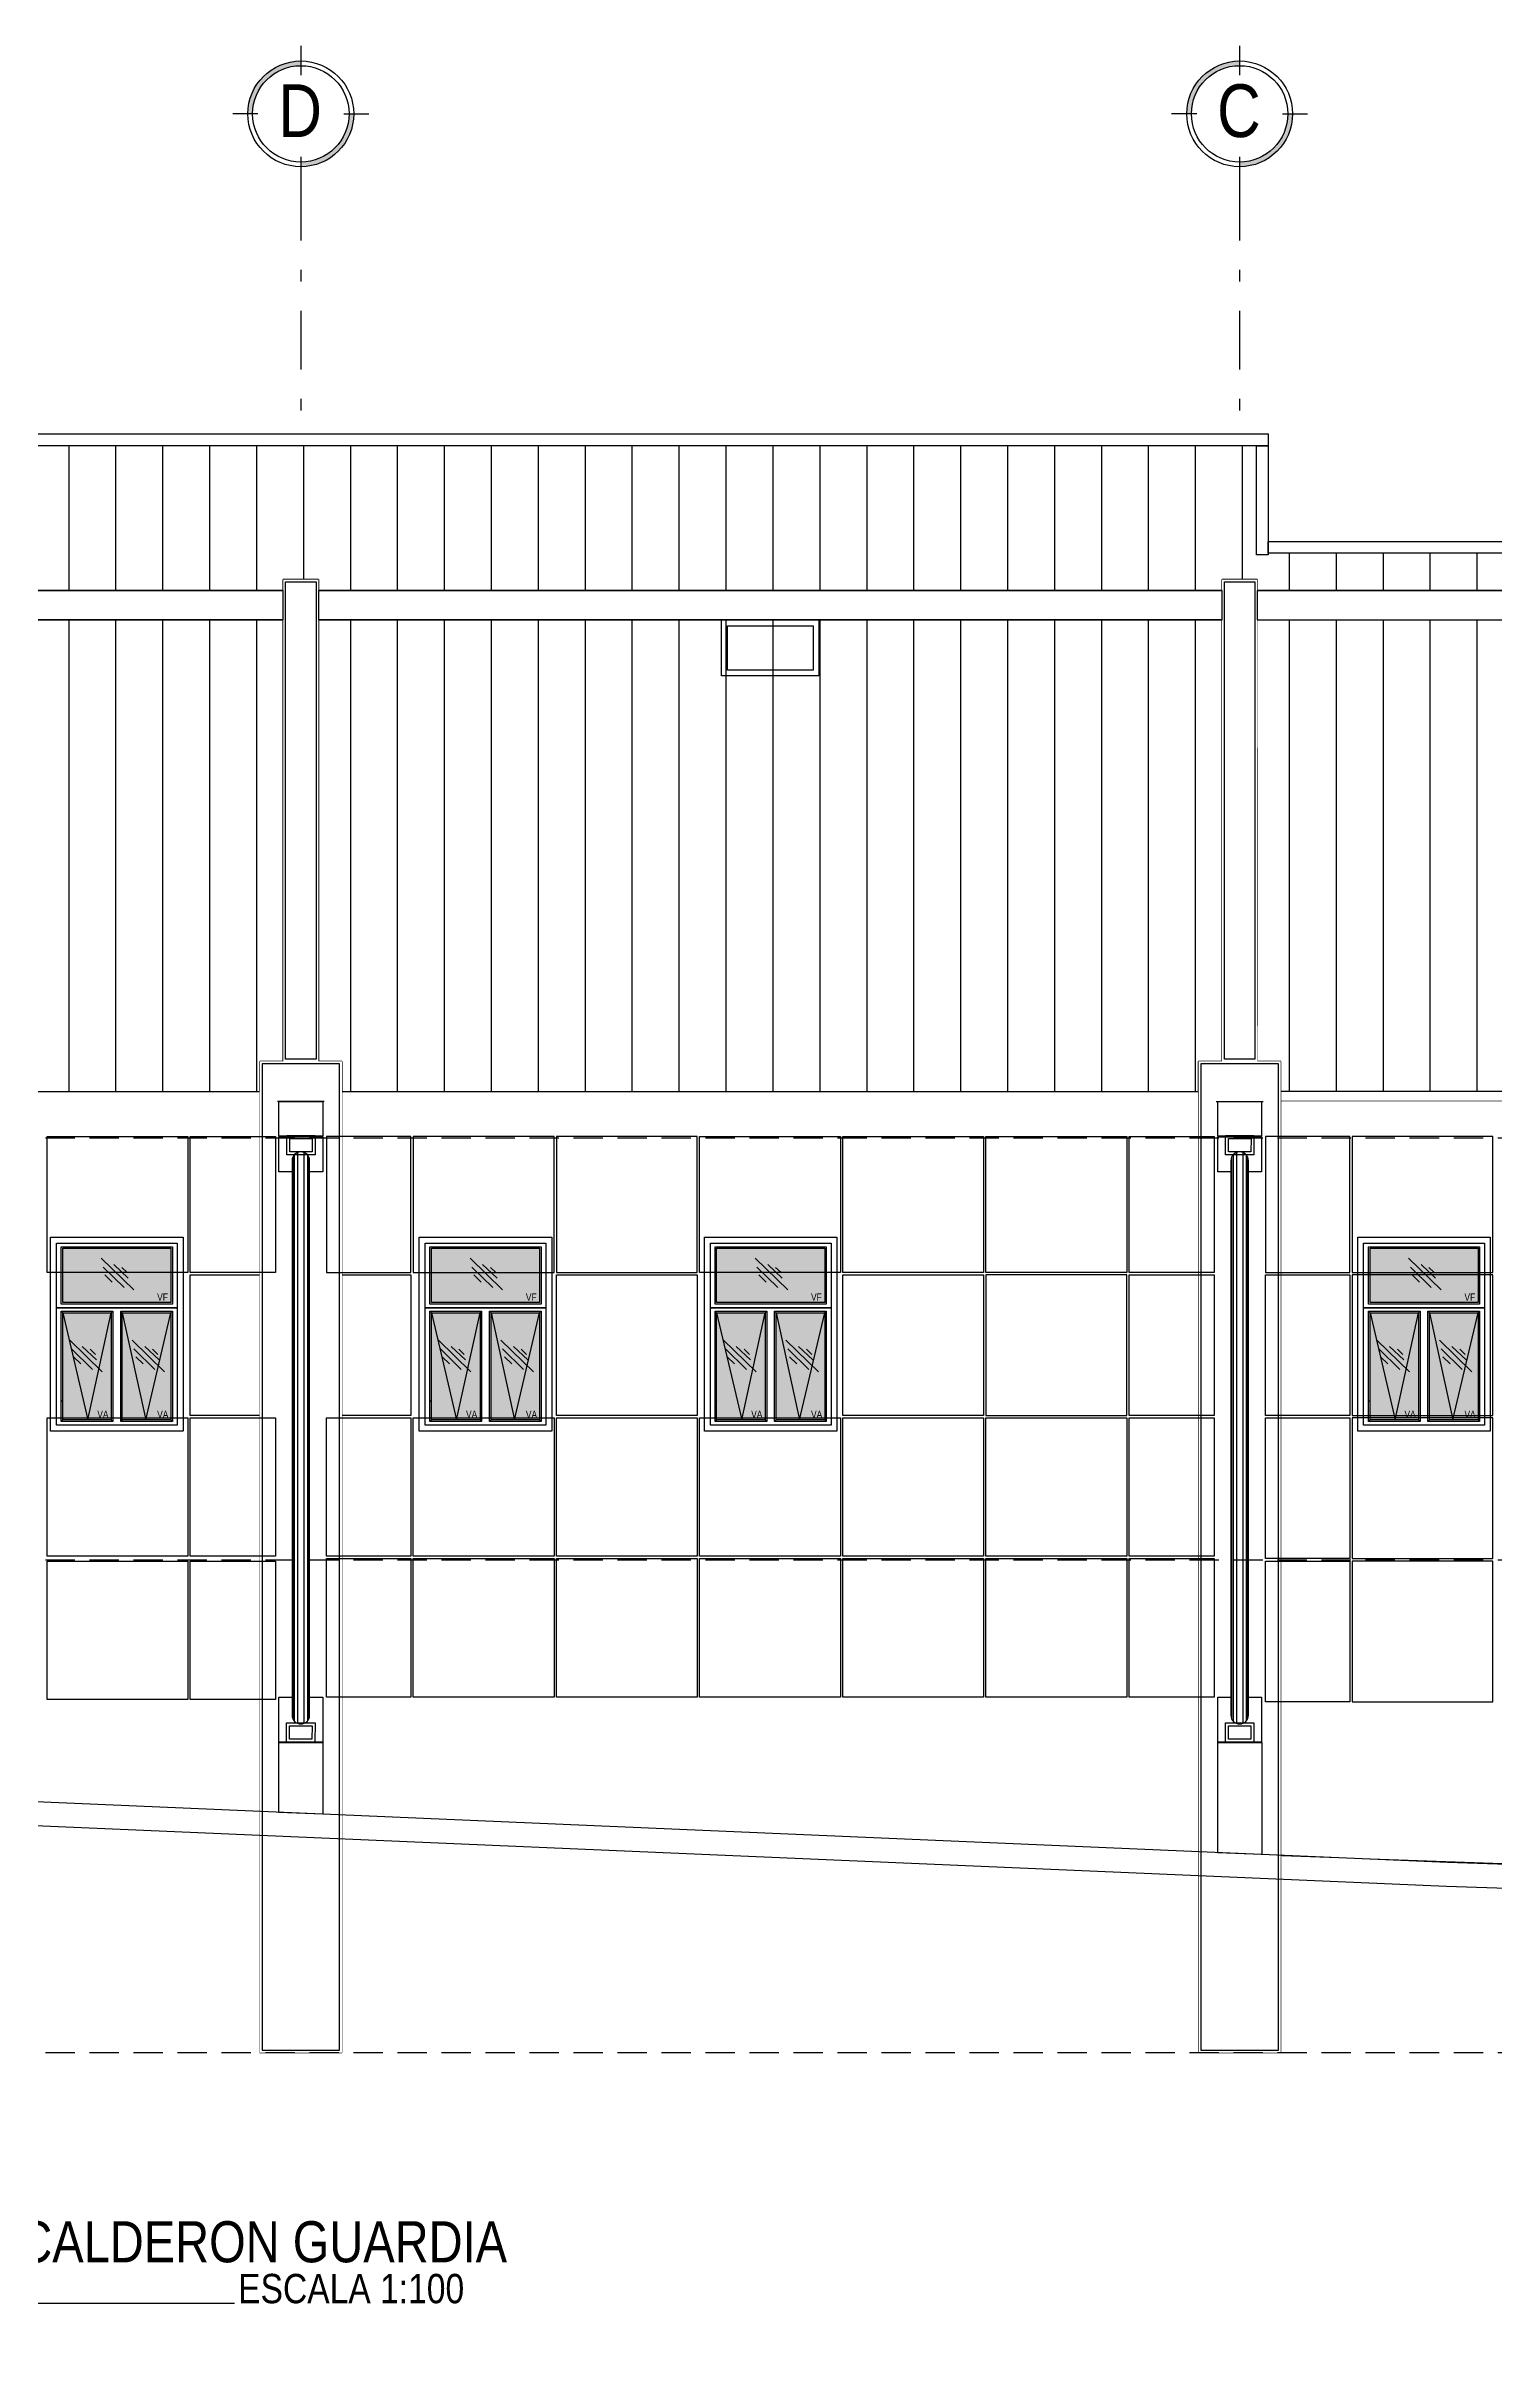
# Model space of a CAD drawing. Extents: x -133 to 84, y -2 to 88.
# Drawn here: x -79.26 to -66.92, y -2.47 to 17.11 of the extents above; entities that cross this region are included whole.
import ezdxf

# ---------------------------------------------------------------- set-up
doc = ezdxf.new("R2010")
doc.units = 0
doc.header["$MEASUREMENT"] = 0
doc.set_wipeout_variables(frame=1)
for name, pattern in [('RHCG02-4502(DOS ARA)AR-FA-002-08$0$CENTER', [2, 1.25, -0.25, 0.25, -0.25]), ('RHCG02-4502(DOS ARA)AR-FA-002-08$0$DASHDOT', [1, 0.5, -0.25, 0, -0.25]), ('RHCG02-4502(DOS ARA)AR-FA-002-08$0$HIDDEN', [0.375, 0.25, -0.125])]:
    doc.linetypes.add(name, pattern=pattern)
for name, color, linetype in [('arq-paredes', 4, 'Continuous'), ('arq-text-detalle de fachada', 1, 'Continuous'), ('arq-titulos @ 0.1', 5, 'Continuous'), ('arq-ventanas', 1, 'Continuous'), ('Cotas', 1, 'Continuous'), ('DISEÑO', 2, 'Continuous'), ('luminarias', 3, 'Continuous'), ('RHCG02-4502(DOS ARA)AR-FA-002-08$0$06', 6, 'Continuous'), ('RHCG02-4502(DOS ARA)AR-FA-002-08$0$arq-columnas wp', 1, 'Continuous'), ('RHCG02-4502(DOS ARA)AR-FA-002-08$0$arq-ejes-circulo', 1, 'Continuous'), ('RHCG02-4502(DOS ARA)AR-FA-002-08$0$arq-ejes-principales', 1, 'RHCG02-4502(DOS ARA)AR-FA-002-08$0$DASHDOT'), ('RHCG02-4502(DOS ARA)AR-FA-002-08$0$arq-fachada', 252, 'Continuous'), ('RHCG02-4502(DOS ARA)AR-FA-002-08$0$arq-niveles', 1, 'Continuous'), ('RHCG02-4502(DOS ARA)AR-FA-002-08$0$arq-text-ejes', 2, 'Continuous')]:
    doc.layers.add(name, color=color, linetype=linetype)
doc.styles.add('dape 1', font='swissck.ttf')
doc.styles.add('dape 2', font='ARIALN.TTF')
doc.styles.add('RHCG02-4502(DOS ARA)AR-FA-002-08$0$dape 2', font='ARIALN.TTF', dxfattribs={"height": 0.25})

# ---------------------------------------------------------------- blocks, each defined once
blk = doc.blocks.new('*U29')
at = {"linetype": 'Continuous'}
h = blk.add_hatch(color=251, dxfattribs=at)
h.paths.add_polyline_path([(0.1643, 0.326), (0.1803, 0.326, -0.414214), (0, 0.1457), (0, 0.1617, 0.414214)])
h.paths.add_polyline_path([(-0.1643, 0.326), (-0.1803, 0.326, -0.414214), (0, 0.5063), (0, 0.4903, 0.414214)])
for p, q in [((0, 0.5577), (0, 0.4724)), ((0, 0.5432), (0, 0.4579)), ((-0.1464, 0.326), (-0.2317, 0.326)), ((0.1464, 0.326), (0.2317, 0.326)), ((0, 0.1796), (0, 0.0943))]:
    blk.add_line(p, q, dxfattribs=at)
at = {"linetype": 'RHCG02-4502(DOS ARA)AR-FA-002-08$0$CENTER', "ltscale": 0.7}
blk.add_line((0, 0.1457), (0, 0.1457), dxfattribs=at)
at = {"linetype": 'Continuous'}
for radius in [0.1803, 0.1643]:
    blk.add_circle((0, 0.326), radius, dxfattribs=at)
blk = doc.blocks.new('RHCG02-4502(DOS ARA)AR-FA-002-08$0$bajante norte')
at = {"layer": 'RHCG02-4502(DOS ARA)AR-FA-002-08$0$arq-fachada', "color": 251}
for p, q in [((-0.068, 7.635), (-0.068, 2.846)), ((-0.056, 7.654), (-0.056, 2.827)), ((-0.027, 7.674), (-0.027, 2.807)), ((0.027, 7.674), (0.027, 2.807)), ((0.056, 7.654), (0.056, 2.827)), ((0.068, 7.635), (0.068, 2.846))]:
    blk.add_line(p, q, dxfattribs=at)
at = {"layer": 'RHCG02-4502(DOS ARA)AR-FA-002-08$0$arq-fachada', "color": 3}
blk.add_lwpolyline([(-0.187, 8.11), (0.187, 8.11), (0.187, 7.812), (-0.187, 7.812)], close=True, dxfattribs=at)
at = {"layer": 'RHCG02-4502(DOS ARA)AR-FA-002-08$0$arq-fachada', "color": 2}
for points in [[(-0.075, 7.508), (-0.187, 7.508), (-0.187, 7.806), (0.187, 7.806), (0.187, 7.508), (0.075, 7.508)], [(0.075, 3.031), (0.187, 3.031), (0.187, 2.646), (-0.187, 2.646), (-0.187, 3.031), (-0.075, 3.031)]]:
    blk.add_lwpolyline(points, dxfattribs=at)
blk.add_lwpolyline([(0.075, 7.604, 1), (-0.075, 7.604), (-0.075, 2.877, 1), (0.075, 2.877)], format="xyb", close=True, dxfattribs=at)
blk = doc.blocks.new('*U107')
at = {"color": 2}
blk.add_line((11.19, 3.31), (88.15, 3.31), dxfattribs=at)
at = {"style": 'dape 1'}
blk.add_attdef('NOMBREDELAPLANTA_001', (-0.41, 10.66), '', height=5, dxfattribs=at)
at = {"color": 4, "style": 'dape 1'}
blk.add_attdef('MODULO-SERVICIO', (0, 6.8), '', height=3.5, dxfattribs=at)
at = {"color": 3, "style": 'dape 1'}
for tag, p in [('PROYECTO-NIVEL', (0, 3.31)), ('ESCALA', (88.45, 3.31))]:
    blk.add_attdef(tag, p, '', height=2.5, dxfattribs=at)
at = {"color": 1, "style": 'dape 2'}
blk.add_attdef('DIRECCION', (0, 0), '', height=2, dxfattribs=at)

msp = doc.modelspace()

# ---------------------------------------------------------------- linework, layer by layer
at = {"layer": 'luminarias', "color": 6}
for points in [[(-73.505, 12.214), (-72.676, 12.214), (-72.676, 11.737), (-73.505, 11.737)], [(-73.455, 12.164), (-72.726, 12.164), (-72.726, 11.787), (-73.455, 11.787)]]:
    msp.add_lwpolyline(points, close=True, dxfattribs=at)
at = {"layer": 'RHCG02-4502(DOS ARA)AR-FA-002-08$0$arq-ejes-principales'}
for p, q in [((-77.091, 15.95), (-77.091, 13.8)), ((-69.091, 15.95), (-69.091, 13.8))]:
    msp.add_line(p, q, dxfattribs=at)
at = {"layer": 'RHCG02-4502(DOS ARA)AR-FA-002-08$0$arq-fachada', "color": 1}
for points in [[(-93.341, 13.8), (-68.847, 13.8), (-68.847, 13.7), (-93.341, 13.7)], [(-68.947, 13.7), (-68.847, 13.7), (-68.847, 12.77), (-68.947, 12.77)], [(-68.847, 12.883), (-52.816, 12.883), (-52.816, 12.783), (-68.847, 12.783)], [(-77.014, 11.968), (-77.161, 11.968), (-77.161, 12.349), (-77.014, 12.349)], [(-69.014, 11.968), (-69.161, 11.968), (-69.161, 12.349), (-69.014, 12.349)], [(-77.241, 11.123), (-76.941, 11.123), (-76.941, 8.758), (-77.241, 8.758)], [(-69.241, 11.123), (-68.941, 11.123), (-68.941, 8.758), (-69.241, 8.758)]]:
    msp.add_lwpolyline(points, close=True, dxfattribs=at)
at = {"layer": 'RHCG02-4502(DOS ARA)AR-FA-002-08$0$arq-fachada', "color": 2}
msp.add_lwpolyline([(-84.941, 12.464), (-77.241, 12.464), (-77.241, 12.559), (-76.941, 12.559), (-76.941, 12.464), (-69.241, 12.464), (-69.241, 12.559), (-68.941, 12.559), (-68.941, 12.464), (-61.241, 12.464), (-61.241, 12.559), (-60.941, 12.559), (-60.941, 12.464), (-53.241, 12.464), (-53.241, 12.559), (-52.941, 12.559), (-52.941, 8.45), (-52.916, 8.45), (-52.916, 12.783), (-68.847, 12.783), (-68.847, 12.77), (-68.947, 12.77), (-68.947, 13.7), (-93.241, 13.7)], dxfattribs=at)
at = {"layer": 'RHCG02-4502(DOS ARA)AR-FA-002-08$0$arq-fachada', "color": 3}
for points in [[(-77.014, 12.477), (-77.161, 12.477), (-77.161, 12.349), (-77.014, 12.349)], [(-69.014, 12.477), (-69.161, 12.477), (-69.161, 12.349), (-69.014, 12.349)]]:
    msp.add_lwpolyline(points, close=True, dxfattribs=at)
at = {"layer": 'RHCG02-4502(DOS ARA)AR-FA-002-08$0$arq-fachada', "color": 2}
msp.add_lwpolyline([(-61.291, 8.11), (-68.891, 8.11), (-68.891, 1.687), (-63.253, 1.488), (-63.253, 3.879), (-61.291, 3.879)], close=True, dxfattribs=at)

# ---------------------------------------------------------------- block references
at = {"layer": 'arq-titulos @ 0.1', "color": 8}
ref = msp.add_blockref('*U107', (-86.47, -2.468), dxfattribs=dict(at, xscale=0.1, yscale=0.1, zscale=0.1))
ref.add_attrib('ESCALA', 'ESCALA 1:100', (-77.625, -2.137), dxfattribs={"layer": '0', "color": 3, "height": 0.25, "style": 'dape 1'})
ref.add_attrib('PROYECTO-NIVEL', 'PHCG04', (-86.47, -2.137), dxfattribs={"layer": '0', "color": 3, "height": 0.25, "style": 'dape 1'})
ref.add_attrib('MODULO-SERVICIO', 'NUTRICION Y ROPERIA - HOSPITAL CALDERON GUARDIA', (-86.47, -1.788), dxfattribs={"layer": '0', "color": 4, "height": 0.35, "style": 'dape 1'})
ref.add_attrib('NOMBREDELAPLANTA_001', 'ELEVACION NORTE', (-86.51, -1.398), dxfattribs={"layer": '0', "height": 0.5, "style": 'dape 1'})
ref.add_attrib('DIRECCION', '.', (-86.47, -2.468), dxfattribs={"layer": '0', "color": 1, "height": 0.2, "style": 'dape 2'})
at = {"layer": 'RHCG02-4502(DOS ARA)AR-FA-002-08$0$arq-ejes-circulo', "xscale": 2.5, "yscale": 2.5, "zscale": 2.5}
for p in [(-77.091, 15.714), (-69.091, 15.714)]:
    msp.add_blockref('*U29', p, dxfattribs=at)

# ---------------------------------------------------------------- texts
at = {"layer": 'RHCG02-4502(DOS ARA)AR-FA-002-08$0$arq-text-ejes', "char_height": 0.45, "width": 0.35301, "attachment_point": 3, "style": 'RHCG02-4502(DOS ARA)AR-FA-002-08$0$dape 2'}
for s, insert in [('D', (-76.911, 16.781)), ('C', (-68.911, 16.781))]:
    msp.add_mtext(s, dxfattribs=dict(at, insert=insert))

# ---------------------------------------------------------------- wipeouts: each hides what was drawn before it
at = {"color": 4}
for points in [[(-84.891, 8.11), (-77.291, 8.11), (-77.291, 2.048), (-84.891, 2.349)], [(-76.891, 8.11), (-69.291, 8.11), (-69.286, 1.704), (-76.891, 2.031)]]:
    msp.add_wipeout(points, dxfattribs=at).dxf.layer = 'RHCG02-4502(DOS ARA)AR-FA-002-08$0$arq-fachada'

# ---------------------------------------------------------------- next in the draw order: hatches: boundary and pattern name
at = {"layer": 'arq-ventanas'}
for points in [[(-79.12, 6.857), (-78.199, 6.857), (-78.199, 6.394), (-79.12, 6.394)], [(-75.978, 6.857), (-75.056, 6.857), (-75.056, 6.394), (-75.978, 6.394)], [(-73.548, 6.857), (-72.626, 6.857), (-72.626, 6.394), (-73.548, 6.394)], [(-79.12, 6.307), (-78.706, 6.307), (-78.706, 5.394), (-79.12, 5.394)], [(-78.613, 6.307), (-78.199, 6.307), (-78.199, 5.394), (-78.613, 5.394)], [(-75.978, 6.307), (-75.564, 6.307), (-75.564, 5.394), (-75.978, 5.394)], [(-75.47, 6.307), (-75.056, 6.307), (-75.056, 5.394), (-75.47, 5.394)], [(-73.548, 6.307), (-73.134, 6.307), (-73.134, 5.394), (-73.548, 5.394)], [(-73.04, 6.307), (-72.626, 6.307), (-72.626, 5.394), (-73.04, 5.394)]]:
    msp.add_hatch(color=254, dxfattribs=at).paths.add_polyline_path(points)

# ---------------------------------------------------------------- next in the draw order: linework, layer by layer
at = {"layer": 'arq-paredes', "color": 1}
for points in [[(-79.173, 6.9), (-78.145, 6.9), (-78.145, 6.35), (-79.173, 6.35)], [(-76.031, 6.9), (-75.003, 6.9), (-75.003, 6.35), (-76.031, 6.35)], [(-73.601, 6.9), (-72.573, 6.9), (-72.573, 6.35), (-73.601, 6.35)], [(-79.173, 6.35), (-78.145, 6.35), (-78.145, 5.35), (-79.173, 5.35)], [(-76.031, 6.35), (-75.003, 6.35), (-75.003, 5.35), (-76.031, 5.35)], [(-73.601, 6.35), (-72.573, 6.35), (-72.573, 5.35), (-73.601, 5.35)]]:
    msp.add_lwpolyline(points, close=True, dxfattribs=at)
at = {"layer": 'arq-ventanas'}
for p, q in [((-78.514, 6.503), (-78.791, 6.773)), ((-78.597, 6.522), (-78.776, 6.697)), ((-78.684, 6.718), (-78.562, 6.603)), ((-78.617, 6.694), (-78.572, 6.651)), ((-75.372, 6.503), (-75.649, 6.773)), ((-75.455, 6.522), (-75.634, 6.697)), ((-75.542, 6.718), (-75.419, 6.603)), ((-75.475, 6.694), (-75.429, 6.651)), ((-72.942, 6.503), (-73.219, 6.773)), ((-73.025, 6.522), (-73.204, 6.697)), ((-73.112, 6.718), (-72.99, 6.603)), ((-73.045, 6.694), (-72.999, 6.651)), ((-78.698, 6.568), (-78.76, 6.631)), ((-75.555, 6.568), (-75.618, 6.631)), ((-73.126, 6.568), (-73.188, 6.631)), ((-78.783, 5.805), (-79.06, 6.075)), ((-78.252, 5.805), (-78.529, 6.075)), ((-75.641, 5.805), (-75.918, 6.075)), ((-75.109, 5.805), (-75.387, 6.075)), ((-73.211, 5.805), (-73.488, 6.075)), ((-72.679, 5.805), (-72.957, 6.075)), ((-78.866, 5.824), (-79.045, 5.999)), ((-78.967, 5.871), (-79.029, 5.933)), ((-78.953, 6.02), (-78.831, 5.906)), ((-78.886, 5.997), (-78.84, 5.953)), ((-78.335, 5.824), (-78.514, 5.999)), ((-78.435, 5.871), (-78.498, 5.933)), ((-78.421, 6.02), (-78.299, 5.906)), ((-78.355, 5.997), (-78.309, 5.953)), ((-75.724, 5.824), (-75.902, 5.999)), ((-75.824, 5.871), (-75.887, 5.933)), ((-75.81, 6.02), (-75.688, 5.906)), ((-75.744, 5.997), (-75.698, 5.953)), ((-75.193, 5.824), (-75.371, 5.999)), ((-75.293, 5.871), (-75.356, 5.933)), ((-75.279, 6.02), (-75.157, 5.906)), ((-75.213, 5.997), (-75.167, 5.953)), ((-73.294, 5.824), (-73.473, 5.999)), ((-73.394, 5.871), (-73.457, 5.933)), ((-73.38, 6.02), (-73.258, 5.906)), ((-73.314, 5.997), (-73.268, 5.953)), ((-72.763, 5.824), (-72.941, 5.999)), ((-72.863, 5.871), (-72.926, 5.933)), ((-72.849, 6.02), (-72.727, 5.906)), ((-72.783, 5.997), (-72.737, 5.953))]:
    msp.add_line(p, q, dxfattribs=at)
at = {"layer": 'Cotas'}
for p, q in [((-78.196, 5.299), (-78.196, 5.299)), ((-75.053, 5.299), (-75.053, 5.299)), ((-72.624, 5.299), (-72.624, 5.299))]:
    msp.add_line(p, q, dxfattribs=at)
at = {"layer": 'Cotas', "color": 2}
for points in [[(-78.095, 5.299), (-79.224, 5.299), (-79.224, 6.951), (-78.094, 6.951), (-78.094, 5.299)], [(-74.953, 5.299), (-76.082, 5.299), (-76.082, 6.951), (-74.952, 6.951), (-74.952, 5.299)], [(-72.523, 5.299), (-73.652, 5.299), (-73.652, 6.951), (-72.522, 6.951), (-72.522, 5.299)]]:
    msp.add_lwpolyline(points, dxfattribs=at)
at = {"layer": 'DISEÑO', "color": 250}
for p, q in [((-79.12, 6.307), (-79.133, 6.32)), ((-79.12, 6.307), (-78.906, 5.394)), ((-78.906, 5.394), (-78.706, 6.307)), ((-78.706, 6.307), (-78.693, 6.32)), ((-78.613, 6.307), (-78.626, 6.32)), ((-78.613, 6.307), (-78.413, 5.394)), ((-78.413, 5.394), (-78.199, 6.307)), ((-78.199, 6.307), (-78.185, 6.32)), ((-75.978, 6.307), (-75.991, 6.32)), ((-75.978, 6.307), (-75.763, 5.394)), ((-75.763, 5.394), (-75.564, 6.307)), ((-75.564, 6.307), (-75.55, 6.32)), ((-75.47, 6.307), (-75.484, 6.32)), ((-75.47, 6.307), (-75.271, 5.394)), ((-75.271, 5.394), (-75.056, 6.307)), ((-75.056, 6.307), (-75.043, 6.32)), ((-73.548, 6.307), (-73.561, 6.32)), ((-73.548, 6.307), (-73.333, 5.394)), ((-73.333, 5.394), (-73.134, 6.307)), ((-73.134, 6.307), (-73.12, 6.32)), ((-73.04, 6.307), (-73.054, 6.32)), ((-73.04, 6.307), (-72.841, 5.394)), ((-72.841, 5.394), (-72.626, 6.307)), ((-72.626, 6.307), (-72.613, 6.32)), ((-79.12, 5.561), (-79.133, 5.547)), ((-75.978, 5.561), (-75.991, 5.547)), ((-73.548, 5.561), (-73.561, 5.547)), ((-79.12, 5.394), (-79.133, 5.381)), ((-78.706, 5.394), (-78.693, 5.381)), ((-78.613, 5.394), (-78.626, 5.381)), ((-78.199, 5.394), (-78.185, 5.381)), ((-75.978, 5.394), (-75.991, 5.381)), ((-75.564, 5.394), (-75.55, 5.381)), ((-75.47, 5.394), (-75.484, 5.381)), ((-75.056, 5.394), (-75.043, 5.381)), ((-73.548, 5.394), (-73.561, 5.381)), ((-73.134, 5.394), (-73.12, 5.381)), ((-73.04, 5.394), (-73.054, 5.381)), ((-72.626, 5.394), (-72.613, 5.381))]:
    msp.add_line(p, q, dxfattribs=at)
for points in [[(-79.133, 6.87), (-78.185, 6.87), (-78.185, 6.381), (-79.133, 6.381)], [(-75.991, 6.87), (-75.043, 6.87), (-75.043, 6.381), (-75.991, 6.381)], [(-73.561, 6.87), (-72.613, 6.87), (-72.613, 6.381), (-73.561, 6.381)], [(-79.133, 6.32), (-78.693, 6.32), (-78.693, 5.381), (-79.133, 5.381)], [(-78.626, 6.32), (-78.185, 6.32), (-78.185, 5.381), (-78.626, 5.381)], [(-75.991, 6.32), (-75.55, 6.32), (-75.55, 5.381), (-75.991, 5.381)], [(-75.484, 6.32), (-75.043, 6.32), (-75.043, 5.381), (-75.484, 5.381)], [(-73.561, 6.32), (-73.12, 6.32), (-73.12, 5.381), (-73.561, 5.381)], [(-73.054, 6.32), (-72.613, 6.32), (-72.613, 5.381), (-73.054, 5.381)]]:
    msp.add_lwpolyline(points, close=True, dxfattribs=at)
at = {"layer": 'DISEÑO', "color": 1}
for points in [[(-79.12, 6.857), (-78.199, 6.857), (-78.199, 6.394), (-79.12, 6.394)], [(-75.978, 6.857), (-75.056, 6.857), (-75.056, 6.394), (-75.978, 6.394)], [(-73.548, 6.857), (-72.626, 6.857), (-72.626, 6.394), (-73.548, 6.394)], [(-79.12, 6.307), (-78.706, 6.307), (-78.706, 5.394), (-79.12, 5.394)], [(-78.613, 6.307), (-78.199, 6.307), (-78.199, 5.394), (-78.613, 5.394)], [(-75.978, 6.307), (-75.564, 6.307), (-75.564, 5.394), (-75.978, 5.394)], [(-75.47, 6.307), (-75.056, 6.307), (-75.056, 5.394), (-75.47, 5.394)], [(-73.548, 6.307), (-73.134, 6.307), (-73.134, 5.394), (-73.548, 5.394)], [(-73.04, 6.307), (-72.626, 6.307), (-72.626, 5.394), (-73.04, 5.394)]]:
    msp.add_lwpolyline(points, close=True, dxfattribs=at)
at = {"layer": 'RHCG02-4502(DOS ARA)AR-FA-002-08$0$arq-columnas wp', "color": 1}
msp.add_lwpolyline([(-77.441, 0), (-76.741, 0), (-76.741, 8.45), (-76.941, 8.45), (-76.941, 12.559), (-77.241, 12.559), (-77.241, 8.45), (-77.441, 8.45)], close=True, dxfattribs=at)
at = {"layer": 'RHCG02-4502(DOS ARA)AR-FA-002-08$0$arq-fachada', "color": 2}
for points in [[(-77.241, 12.214), (-84.941, 12.214), (-84.941, 8.45), (-84.741, 8.45), (-84.741, 8.193), (-77.441, 8.193), (-77.441, 8.45), (-77.241, 8.45)], [(-69.241, 12.214), (-76.941, 12.214), (-76.941, 8.45), (-76.741, 8.45), (-76.741, 8.193), (-69.441, 8.193), (-69.441, 8.45), (-69.241, 8.45)]]:
    msp.add_lwpolyline(points, close=True, dxfattribs=at)
at = {"layer": 'RHCG02-4502(DOS ARA)AR-FA-002-08$0$arq-fachada', "color": 251}
for points in [[(-79.253, 7.811), (-78.053, 7.811), (-78.053, 6.651), (-79.253, 6.651)], [(-74.933, 7.811), (-76.133, 7.811), (-76.133, 6.651), (-74.933, 6.651)], [(-73.713, 7.811), (-74.913, 7.811), (-74.913, 6.651), (-73.713, 6.651)], [(-73.693, 7.811), (-72.493, 7.811), (-72.493, 6.651), (-73.693, 6.651)], [(-72.473, 7.811), (-71.273, 7.811), (-71.273, 6.651), (-72.473, 6.651)], [(-71.253, 7.811), (-70.053, 7.811), (-70.053, 6.651), (-71.253, 6.651)], [(-78.033, 6.631), (-77.308, 6.631), (-77.308, 5.431), (-78.033, 5.431)], [(-76.871, 6.631), (-76.153, 6.631), (-76.153, 5.431), (-76.871, 5.431)], [(-74.913, 6.631), (-73.713, 6.631), (-73.713, 5.431), (-74.913, 5.431)], [(-72.473, 6.631), (-71.273, 6.631), (-71.273, 5.431), (-72.473, 5.431)], [(-70.053, 6.631), (-71.253, 6.631), (-71.253, 5.431), (-70.053, 5.431)], [(-79.253, 5.411), (-78.053, 5.411), (-78.053, 4.231), (-79.253, 4.231)], [(-76.133, 5.411), (-74.933, 5.411), (-74.933, 4.231), (-76.133, 4.231)], [(-74.913, 5.411), (-73.713, 5.411), (-73.713, 4.231), (-74.913, 4.231)], [(-73.693, 5.411), (-72.493, 5.411), (-72.493, 4.231), (-73.693, 4.231)], [(-72.473, 5.411), (-71.273, 5.411), (-71.273, 4.231), (-72.473, 4.231)], [(-71.253, 5.411), (-70.053, 5.411), (-70.053, 4.231), (-71.253, 4.231)], [(-79.253, 4.191), (-78.053, 4.191), (-78.053, 3.011), (-79.253, 3.011)], [(-76.133, 4.211), (-74.933, 4.211), (-74.933, 3.031), (-76.133, 3.031)], [(-74.913, 4.211), (-73.713, 4.211), (-73.713, 3.031), (-74.913, 3.031)], [(-73.693, 4.211), (-72.493, 4.211), (-72.493, 3.031), (-73.693, 3.031)], [(-72.473, 4.211), (-71.273, 4.211), (-71.273, 3.031), (-72.473, 3.031)], [(-71.253, 4.211), (-70.053, 4.211), (-70.053, 3.031), (-71.253, 3.031)]]:
    msp.add_lwpolyline(points, close=True, dxfattribs=at)

# ---------------------------------------------------------------- next in the draw order: texts
at = {"layer": 'arq-text-detalle de fachada', "char_height": 0.0623, "width": 0.00136, "attachment_point": 1, "style": 'dape 2'}
for s, insert in [('VF', (-78.315, 6.472)), ('VF', (-75.173, 6.472)), ('VF', (-72.743, 6.472)), ('VA', (-78.825, 5.473)), ('VA', (-78.315, 5.472)), ('VA', (-75.683, 5.473)), ('VA', (-75.173, 5.472)), ('VA', (-73.253, 5.473)), ('VA', (-72.743, 5.472))]:
    msp.add_mtext(s, dxfattribs=dict(at, insert=insert))

# ---------------------------------------------------------------- next in the draw order: wipeouts: each hides what was drawn before it
at = {"color": 4}
msp.add_wipeout([(-61.291, 8.11), (-68.891, 8.11), (-68.891, 1.687), (-62.525, 1.462), (-62.525, 3.879), (-61.291, 3.879)], dxfattribs=at).dxf.layer = 'RHCG02-4502(DOS ARA)AR-FA-002-08$0$arq-fachada'

# ---------------------------------------------------------------- next in the draw order: hatches: boundary and pattern name
at = {"layer": 'arq-ventanas'}
for points in [[(-67.98, 6.857), (-67.059, 6.857), (-67.059, 6.394), (-67.98, 6.394)], [(-67.98, 6.307), (-67.566, 6.307), (-67.566, 5.394), (-67.98, 5.394)], [(-67.473, 6.307), (-67.059, 6.307), (-67.059, 5.394), (-67.473, 5.394)]]:
    msp.add_hatch(color=254, dxfattribs=at).paths.add_polyline_path(points)

# ---------------------------------------------------------------- next in the draw order: linework, layer by layer
at = {"layer": 'arq-paredes', "color": 1}
for points in [[(-68.034, 6.9), (-67.005, 6.9), (-67.005, 6.35), (-68.034, 6.35)], [(-68.034, 6.35), (-67.005, 6.35), (-67.005, 5.35), (-68.034, 5.35)]]:
    msp.add_lwpolyline(points, close=True, dxfattribs=at)
at = {"layer": 'arq-ventanas'}
for p, q in [((-67.374, 6.503), (-67.652, 6.773)), ((-67.458, 6.522), (-67.636, 6.697)), ((-67.544, 6.718), (-67.422, 6.603)), ((-67.478, 6.694), (-67.432, 6.651)), ((-67.558, 6.568), (-67.621, 6.631)), ((-67.643, 5.805), (-67.921, 6.075)), ((-67.112, 5.805), (-67.389, 6.075)), ((-67.726, 5.824), (-67.905, 5.999)), ((-67.827, 5.871), (-67.89, 5.933)), ((-67.813, 6.02), (-67.691, 5.906)), ((-67.747, 5.997), (-67.701, 5.953)), ((-67.195, 5.824), (-67.374, 5.999)), ((-67.296, 5.871), (-67.358, 5.933)), ((-67.282, 6.02), (-67.16, 5.906)), ((-67.215, 5.997), (-67.17, 5.953))]:
    msp.add_line(p, q, dxfattribs=at)
at = {"layer": 'Cotas'}
msp.add_line((-67.056, 5.299), (-67.056, 5.299), dxfattribs=at)
at = {"layer": 'Cotas', "color": 2}
msp.add_lwpolyline([(-66.955, 5.299), (-68.085, 5.299), (-68.085, 6.951), (-66.955, 6.951), (-66.955, 5.299)], dxfattribs=at)
at = {"layer": 'DISEÑO', "color": 250}
for p, q in [((-67.98, 6.307), (-67.993, 6.32)), ((-67.98, 6.307), (-67.766, 5.394)), ((-67.766, 5.394), (-67.566, 6.307)), ((-67.566, 6.307), (-67.553, 6.32)), ((-67.473, 6.307), (-67.486, 6.32)), ((-67.473, 6.307), (-67.273, 5.394)), ((-67.273, 5.394), (-67.059, 6.307)), ((-67.059, 6.307), (-67.046, 6.32)), ((-67.98, 5.561), (-67.993, 5.547)), ((-67.98, 5.394), (-67.993, 5.381)), ((-67.566, 5.394), (-67.553, 5.381)), ((-67.473, 5.394), (-67.486, 5.381)), ((-67.059, 5.394), (-67.046, 5.381))]:
    msp.add_line(p, q, dxfattribs=at)
for points in [[(-67.993, 6.87), (-67.046, 6.87), (-67.046, 6.381), (-67.993, 6.381)], [(-67.993, 6.32), (-67.553, 6.32), (-67.553, 5.381), (-67.993, 5.381)], [(-67.486, 6.32), (-67.046, 6.32), (-67.046, 5.381), (-67.486, 5.381)]]:
    msp.add_lwpolyline(points, close=True, dxfattribs=at)
at = {"layer": 'DISEÑO', "color": 1}
for points in [[(-67.98, 6.857), (-67.059, 6.857), (-67.059, 6.394), (-67.98, 6.394)], [(-67.98, 6.307), (-67.566, 6.307), (-67.566, 5.394), (-67.98, 5.394)], [(-67.473, 6.307), (-67.059, 6.307), (-67.059, 5.394), (-67.473, 5.394)]]:
    msp.add_lwpolyline(points, close=True, dxfattribs=at)
at = {"layer": 'RHCG02-4502(DOS ARA)AR-FA-002-08$0$arq-columnas wp', "color": 1}
msp.add_lwpolyline([(-69.441, 0), (-68.741, 0), (-68.741, 8.45), (-68.941, 8.45), (-68.941, 12.559), (-69.241, 12.559), (-69.241, 8.45), (-69.441, 8.45)], close=True, dxfattribs=at)
at = {"layer": 'RHCG02-4502(DOS ARA)AR-FA-002-08$0$arq-fachada', "color": 2}
msp.add_lwpolyline([(-68.941, 12.214), (-61.241, 12.214), (-61.241, 8.45), (-61.441, 8.45), (-61.441, 8.193), (-68.741, 8.193), (-68.741, 8.45), (-68.941, 8.45)], close=True, dxfattribs=at)
at = {"layer": 'RHCG02-4502(DOS ARA)AR-FA-002-08$0$arq-fachada', "color": 251}
for points in [[(-66.933, 7.811), (-68.133, 7.811), (-68.133, 6.651), (-66.933, 6.651)], [(-66.933, 6.631), (-68.133, 6.631), (-68.133, 5.431), (-66.933, 5.431)], [(-66.933, 5.411), (-68.133, 5.411), (-68.133, 4.211), (-66.933, 4.211)], [(-66.933, 4.191), (-68.133, 4.191), (-68.133, 2.991), (-66.933, 2.991)]]:
    msp.add_lwpolyline(points, close=True, dxfattribs=at)

# ---------------------------------------------------------------- next in the draw order: texts
at = {"layer": 'arq-text-detalle de fachada', "char_height": 0.0623, "width": 0.00136, "attachment_point": 1, "style": 'dape 2'}
for s, insert in [('VF', (-67.175, 6.472)), ('VA', (-67.686, 5.473)), ('VA', (-67.175, 5.472))]:
    msp.add_mtext(s, dxfattribs=dict(at, insert=insert))

# ---------------------------------------------------------------- next in the draw order: wipeouts: each hides what was drawn before it
at = {"color": 1}
msp.add_wipeout([(-77.441, 0), (-76.741, 0), (-76.741, 8.45), (-76.941, 8.45), (-76.941, 12.559), (-77.241, 12.559), (-77.241, 8.45), (-77.441, 8.45)], dxfattribs=at).dxf.layer = 'RHCG02-4502(DOS ARA)AR-FA-002-08$0$arq-columnas wp'

# ---------------------------------------------------------------- next in the draw order: linework, layer by layer
at = {"layer": 'luminarias', "color": 6}
for points in [[(-77.211, 7.82), (-76.969, 7.819), (-76.97, 7.654), (-77.211, 7.655)], [(-77.186, 7.794), (-76.994, 7.794), (-76.995, 7.679), (-77.186, 7.679)], [(-77.212, 2.811), (-76.97, 2.81), (-76.971, 2.646), (-77.212, 2.646)], [(-77.187, 2.786), (-76.995, 2.786), (-76.996, 2.671), (-77.187, 2.671)]]:
    msp.add_lwpolyline(points, close=True, dxfattribs=at)
at = {"layer": 'RHCG02-4502(DOS ARA)AR-FA-002-08$0$arq-columnas wp', "color": 4}
msp.add_lwpolyline([(-77.221, 12.539), (-76.961, 12.539), (-76.961, 8.47), (-77.221, 8.47)], close=True, dxfattribs=at)
at = {"layer": 'RHCG02-4502(DOS ARA)AR-FA-002-08$0$arq-columnas wp', "color": 6}
msp.add_lwpolyline([(-76.761, 8.43), (-77.421, 8.43), (-77.421, 0.02), (-76.761, 0.02)], close=True, dxfattribs=at)
at = {"layer": 'RHCG02-4502(DOS ARA)AR-FA-002-08$0$arq-fachada', "color": 2}
msp.add_line((-76.891, 8.11), (-77.291, 8.11), dxfattribs=at)
msp.add_lwpolyline([(-77.241, 12.464), (-84.941, 12.464), (-84.941, 12.214), (-77.241, 12.214)], close=True, dxfattribs=at)
at = {"layer": 'RHCG02-4502(DOS ARA)AR-FA-002-08$0$arq-fachada', "color": 251}
for points in [[(-78.033, 7.811), (-77.308, 7.811), (-77.308, 6.651), (-78.033, 6.651)], [(-76.153, 7.811), (-76.871, 7.811), (-76.871, 6.651), (-76.153, 6.651)], [(-78.033, 5.411), (-77.308, 5.411), (-77.308, 4.231), (-78.033, 4.231)], [(-76.871, 5.411), (-76.153, 5.411), (-76.153, 4.231), (-76.871, 4.231)], [(-78.033, 4.191), (-77.308, 4.191), (-77.308, 3.011), (-78.033, 3.011)], [(-76.871, 4.211), (-76.153, 4.211), (-76.153, 3.031), (-76.871, 3.031)]]:
    msp.add_lwpolyline(points, close=True, dxfattribs=at)
at = {"layer": 'RHCG02-4502(DOS ARA)AR-FA-002-08$0$arq-fachada', "color": 3}
msp.add_lwpolyline([(-77.278, 2.644), (-76.903, 2.644), (-76.903, 2.032), (-77.278, 2.048)], close=True, dxfattribs=at)

# ---------------------------------------------------------------- next in the draw order: block references
at = {"layer": 'RHCG02-4502(DOS ARA)AR-FA-002-08$0$arq-fachada', "color": 2}
msp.add_blockref('RHCG02-4502(DOS ARA)AR-FA-002-08$0$bajante norte', (-77.091, 0), dxfattribs=at)

# ---------------------------------------------------------------- next in the draw order: wipeouts: each hides what was drawn before it
at = {"color": 1}
msp.add_wipeout([(-69.441, 0), (-68.741, 0), (-68.741, 8.45), (-68.941, 8.45), (-68.941, 12.559), (-69.241, 12.559), (-69.241, 8.45), (-69.441, 8.45)], dxfattribs=at).dxf.layer = 'RHCG02-4502(DOS ARA)AR-FA-002-08$0$arq-columnas wp'

# ---------------------------------------------------------------- next in the draw order: hatches: boundary and pattern name
at = {"layer": 'RHCG02-4502(DOS ARA)AR-FA-002-08$0$arq-fachada'}
h = msp.add_hatch(dxfattribs=at)
h.set_pattern_fill('_USER', color=251, scale=0.4, angle=90, style=0, pattern_type=0)
h.set_pattern_definition([(90, (-2499.06638, 935.8342), (-0.4, 2e-17), [])])
h.paths.add_polyline_path([(-68.947, 13.7), (-93.241, 13.7), (-93.241, 12.883), (-92.816, 12.883), (-92.816, 12.783), (-92.816, 12.464), (-85.241, 12.464), (-85.241, 12.559), (-84.941, 12.559), (-84.941, 12.464), (-77.241, 12.464), (-77.241, 12.559), (-76.941, 12.559), (-76.941, 12.464), (-69.241, 12.464), (-69.241, 12.559), (-68.941, 12.559), (-68.941, 12.464), (-61.241, 12.464), (-61.241, 12.559), (-60.941, 12.559), (-60.941, 12.464), (-53.241, 12.464), (-53.241, 12.559), (-52.941, 12.559), (-52.941, 8.45), (-52.916, 8.45), (-52.916, 12.783), (-68.847, 12.783), (-68.847, 12.77), (-68.947, 12.77)])
h.paths.add_polyline_path([(-85.241, 12.214), (-92.816, 12.214), (-92.816, 8.45), (-92.741, 8.45), (-92.741, 8.193), (-85.441, 8.193), (-85.441, 8.45), (-85.241, 8.45)])
h.paths.add_polyline_path([(-77.241, 12.214), (-84.941, 12.214), (-84.941, 8.45), (-84.741, 8.45), (-84.741, 8.193), (-77.441, 8.193), (-77.441, 8.45), (-77.241, 8.45)])
h.paths.add_polyline_path([(-69.241, 12.214), (-76.941, 12.214), (-76.941, 8.45), (-76.741, 8.45), (-76.741, 8.193), (-69.441, 8.193), (-69.441, 8.45), (-69.241, 8.45)])
h.paths.add_polyline_path([(-61.241, 12.214), (-68.941, 12.214), (-68.941, 8.45), (-68.741, 8.45), (-68.741, 8.193), (-61.441, 8.193), (-61.441, 8.45), (-61.241, 8.45)])
h.paths.add_polyline_path([(-62.478, 9.284, -0.775689), (-62.478, 8.284), (-66.402, 8.284, -0.775689), (-66.402, 9.284)], flags=16)
h.paths.add_polyline_path([(-53.241, 12.214), (-60.941, 12.214), (-60.941, 8.45), (-60.741, 8.45), (-60.741, 8.193), (-53.441, 8.193), (-53.441, 8.45), (-53.241, 8.45)])
h.paths.add_polyline_path([(-55.629, 9.284, -0.775689), (-55.629, 8.284), (-59.553, 8.284, -0.775689), (-59.553, 9.284)], flags=16)

# ---------------------------------------------------------------- next in the draw order: linework, layer by layer
at = {"layer": 'luminarias', "color": 6}
for p, q in [((-69.211, 7.82), (-68.969, 7.819)), ((-69.211, 7.655), (-69.211, 7.82)), ((-68.97, 7.654), (-69.211, 7.655)), ((-69.186, 7.794), (-68.994, 7.794)), ((-69.186, 7.679), (-69.186, 7.794)), ((-68.995, 7.679), (-69.186, 7.679)), ((-68.994, 7.794), (-68.995, 7.679)), ((-68.969, 7.819), (-68.97, 7.654)), ((-69.212, 2.811), (-68.97, 2.81)), ((-69.212, 2.646), (-69.212, 2.811)), ((-69.187, 2.786), (-68.995, 2.786)), ((-69.187, 2.671), (-69.187, 2.786)), ((-68.995, 2.786), (-68.996, 2.671)), ((-68.97, 2.81), (-68.971, 2.646)), ((-68.971, 2.646), (-69.212, 2.646)), ((-68.996, 2.671), (-69.187, 2.671))]:
    msp.add_line(p, q, dxfattribs=at)
at = {"layer": 'RHCG02-4502(DOS ARA)AR-FA-002-08$0$06'}
for points in [[(-49.555, 0.659), (-49.921, 0.73), (-55.921, 1.24), (-67.321, 1.62), (-82.921, 2.29), (-91.921, 2.56), (-122.921, 2.73), (-122.921, 2.53)], [(-122.921, 2.53), (-91.924, 2.36), (-82.928, 2.09), (-67.328, 1.42), (-55.932, 1.04), (-49.948, 0.532), (-49.555, 0.455)]]:
    msp.add_lwpolyline(points, dxfattribs=at)
at = {"layer": 'RHCG02-4502(DOS ARA)AR-FA-002-08$0$arq-columnas wp', "color": 4}
msp.add_lwpolyline([(-69.221, 12.539), (-68.961, 12.539), (-68.961, 8.47), (-69.221, 8.47)], close=True, dxfattribs=at)
at = {"layer": 'RHCG02-4502(DOS ARA)AR-FA-002-08$0$arq-columnas wp', "color": 6}
msp.add_lwpolyline([(-68.761, 8.43), (-69.421, 8.43), (-69.421, 0.02), (-68.761, 0.02)], close=True, dxfattribs=at)
at = {"layer": 'RHCG02-4502(DOS ARA)AR-FA-002-08$0$arq-fachada', "color": 2}
msp.add_line((-69.291, 8.11), (-68.891, 8.11), dxfattribs=at)
for points in [[(-69.241, 12.464), (-76.941, 12.464), (-76.941, 12.214), (-69.241, 12.214)], [(-61.241, 12.464), (-68.941, 12.464), (-68.941, 12.214), (-61.241, 12.214)]]:
    msp.add_lwpolyline(points, close=True, dxfattribs=at)
at = {"layer": 'RHCG02-4502(DOS ARA)AR-FA-002-08$0$arq-fachada', "color": 251}
for points in [[(-70.033, 7.811), (-69.308, 7.811), (-69.308, 6.651), (-70.033, 6.651)], [(-68.153, 7.811), (-68.871, 7.811), (-68.871, 6.651), (-68.153, 6.651)], [(-70.033, 6.631), (-69.308, 6.631), (-69.308, 5.431), (-70.033, 5.431)], [(-68.871, 6.631), (-68.153, 6.631), (-68.153, 5.431), (-68.871, 5.431)], [(-70.033, 5.411), (-69.308, 5.411), (-69.308, 4.231), (-70.033, 4.231)], [(-68.871, 5.411), (-68.153, 5.411), (-68.153, 4.211), (-68.871, 4.211)], [(-70.033, 4.211), (-69.308, 4.211), (-69.308, 3.031), (-70.033, 3.031)], [(-68.871, 4.191), (-68.153, 4.191), (-68.153, 2.991), (-68.871, 2.991)]]:
    msp.add_lwpolyline(points, close=True, dxfattribs=at)
at = {"layer": 'RHCG02-4502(DOS ARA)AR-FA-002-08$0$arq-fachada', "color": 3}
msp.add_lwpolyline([(-69.278, 2.644), (-68.903, 2.644), (-68.903, 1.688), (-69.278, 1.704)], close=True, dxfattribs=at)
at = {"layer": 'RHCG02-4502(DOS ARA)AR-FA-002-08$0$arq-niveles', "color": 1, "linetype": 'RHCG02-4502(DOS ARA)AR-FA-002-08$0$HIDDEN'}
for p, q in [((-114.517, 7.8), (-49.828, 7.8)), ((-114.517, 4.2), (-49.828, 4.2)), ((-114.517, 0), (-49.632, 0))]:
    msp.add_line(p, q, dxfattribs=at)

# ---------------------------------------------------------------- next in the draw order: block references
at = {"layer": 'RHCG02-4502(DOS ARA)AR-FA-002-08$0$arq-fachada', "color": 2}
msp.add_blockref('RHCG02-4502(DOS ARA)AR-FA-002-08$0$bajante norte', (-69.091, 0), dxfattribs=at)

doc.saveas('drawing.dxf')
